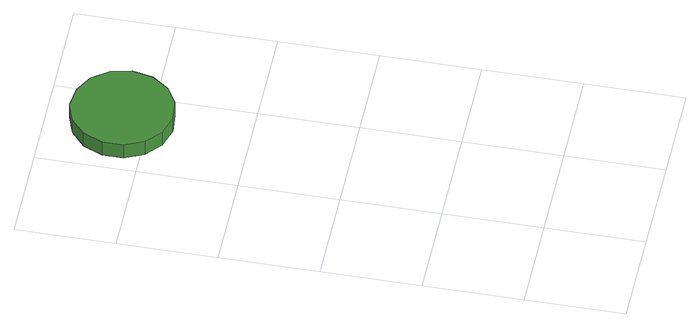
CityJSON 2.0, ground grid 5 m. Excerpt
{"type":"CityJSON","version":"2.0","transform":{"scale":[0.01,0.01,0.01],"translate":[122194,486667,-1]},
"CityObjects":{
"tree1":{"type":"SolitaryVegetationObject","attributes":{"function":"something"}},
"tree2":{"type":"SolitaryVegetationObject","attributes":{"function":"something"},"geometry":[{"type":"MultiSurface","lod":"1","boundaries":[[[0,1,2,3,4,5,6,7,8,9,10,11,12,13,14]],[[15,16,17,18,19,20,21,22,23,24,25,26,27,28,29]],[[0,29,28,1]],[[1,28,27,2]],[[2,27,26,3]],[[3,26,25,4]],[[4,25,24,5]],[[5,24,23,6]],[[6,23,22,7]],[[7,22,21,8]],[[8,21,20,9]],[[9,20,19,10]],[[10,19,18,11]],[[11,18,17,12]],[[12,17,16,13]],[[13,16,15,14]],[[14,15,29,0]]]}]}
},
"vertices":[
[587,2132,190],[565,2236,190],[503,2322,190],[411,2374,190],[306,2386,190],[205,2353,190],[127,2282,190],[84,2185,190],[84,2079,190],[127,1983,190],[205,1912,190],[306,1879,190],[411,1890,190],[503,1943,190],[565,2029,190],[565,2029,103],[503,1943,103],[411,1890,103],[306,1879,103],[205,1912,103],[127,1983,103],[84,2079,103],[84,2185,103],[127,2282,103],[205,2353,103],[306,2386,103],[411,2374,103],[503,2322,103],[565,2236,103],[587,2132,103]
]}
